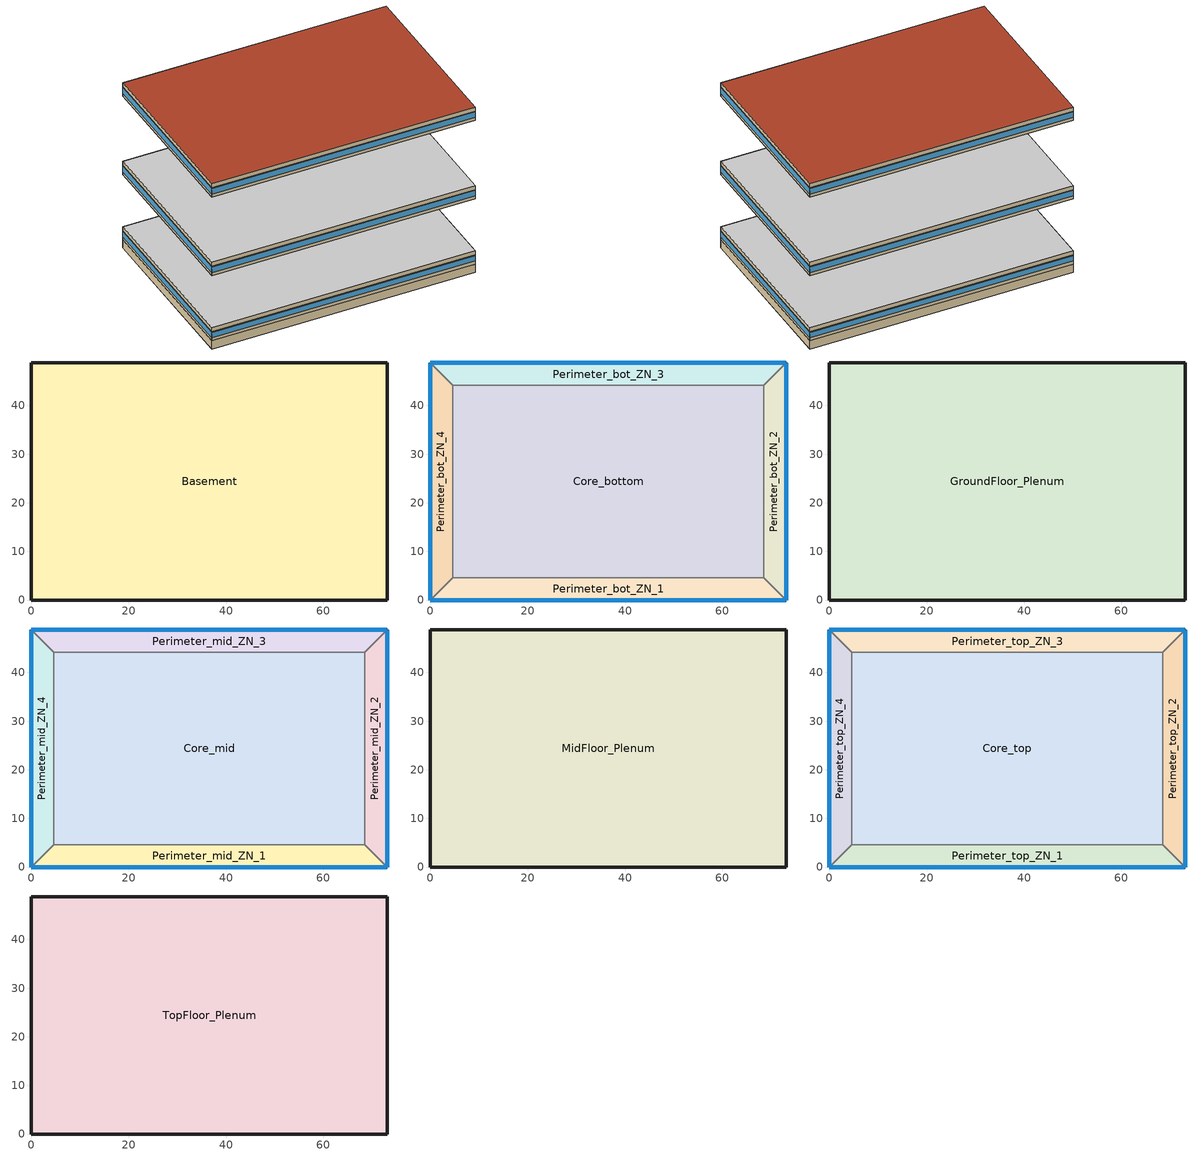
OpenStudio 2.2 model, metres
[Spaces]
Basement
 floor ground: 73.11,48.74 73.11,0 0,0 0,48.74 z-2.44
 wall ground: 0,0 73.11,0 73.11,48.74 0,48.74 0,0 z-2.44:0
Perimeter_bot_ZN_3
 floor to Basement: 73.11,48.74 68.53,44.16 4.57,44.16 0,48.74 z0
 wall outside: 73.11,48.74 0,48.74 z0:2.74
 wall to Perimeter_bot_ZN_4: 0,48.74 4.57,44.16 z0:2.74
 wall to Core_bottom: 4.57,44.16 68.53,44.16 z0:2.74
 wall to Perimeter_bot_ZN_2: 68.53,44.16 73.11,48.74 z0:2.74
 window: 73.11,48.74 0,48.74 z0.91:2.5
Perimeter_bot_ZN_2
 floor to Basement: 73.11,48.74 73.11,0 68.53,4.57 68.53,44.16 z0
 wall outside: 73.11,0 73.11,48.74 z0:2.74
 wall to Perimeter_bot_ZN_1: 68.53,4.57 73.11,0 z0:2.74
 wall to Core_bottom: 68.53,44.16 68.53,4.57 z0:2.74
 window: 73.11,0 73.11,48.74 z0.91:2.5
Perimeter_bot_ZN_4
 floor to Basement: 0,48.74 4.57,44.16 4.57,4.57 0,0 z0
 wall outside: 0,48.74 0,0 z0:2.74
 wall to Perimeter_bot_ZN_1: 0,0 4.57,4.57 z0:2.74
 wall to Core_bottom: 4.57,4.57 4.57,44.16 z0:2.74
 window: 0,48.74 0,0 z0.91:2.5
Core_bottom
 floor to Basement: 68.53,44.16 68.53,4.57 4.57,4.57 4.57,44.16 z0
 wall to Perimeter_bot_ZN_1: 4.57,4.57 68.53,4.57 z0:2.74
Perimeter_bot_ZN_1
 floor to Basement: 68.53,4.57 73.11,0 0,0 4.57,4.57 z0
 wall outside: 0,0 73.11,0 z0:2.74
 window: 0,0 73.11,0 z0.91:2.5
GroundFloor_Plenum
 floor to Perimeter_bot_ZN_1: 68.53,4.57 73.11,0 0,0 4.57,4.57 z2.74
 floor to Perimeter_bot_ZN_3: 73.11,48.74 68.53,44.16 4.57,44.16 0,48.74 z2.74
 floor to Core_bottom: 68.53,44.16 68.53,4.57 4.57,4.57 4.57,44.16 z2.74
 floor to Perimeter_bot_ZN_2: 73.11,48.74 73.11,0 68.53,4.57 68.53,44.16 z2.74
 floor to Perimeter_bot_ZN_4: 0,48.74 4.57,44.16 4.57,4.57 0,0 z2.74
 wall outside: 73.11,0 73.11,48.74 0,48.74 0,0 73.11,0 z2.74:3.96
 ceiling adiabatic: 73.11,0 73.11,48.74 0,48.74 0,0 z3.96
Core_mid
 floor adiabatic: 68.53,44.16 68.53,4.57 4.57,4.57 4.57,44.16 z19.82
 wall to Perimeter_mid_ZN_3: 68.53,44.16 4.57,44.16 z19.82:22.56
 wall to Perimeter_mid_ZN_1: 4.57,4.57 68.53,4.57 z19.82:22.56
 wall to Perimeter_mid_ZN_2: 68.53,4.57 68.53,44.16 z19.82:22.56
 wall to Perimeter_mid_ZN_4: 4.57,44.16 4.57,4.57 z19.82:22.56
Perimeter_mid_ZN_2
 floor adiabatic: 73.11,48.74 73.11,0 68.53,4.57 68.53,44.16 z19.82
 wall outside: 73.11,0 73.11,48.74 z19.82:22.56
 wall to Perimeter_mid_ZN_3: 73.11,48.74 68.53,44.16 z19.82:22.56
 wall to Perimeter_mid_ZN_1: 68.53,4.57 73.11,0 z19.82:22.56
 window: 73.11,0 73.11,48.74 z20.73:22.32
Perimeter_mid_ZN_3
 floor adiabatic: 73.11,48.74 68.53,44.16 4.57,44.16 0,48.74 z19.82
 wall outside: 73.11,48.74 0,48.74 z19.82:22.56
 wall to Perimeter_mid_ZN_4: 0,48.74 4.57,44.16 z19.82:22.56
 window: 73.11,48.74 0,48.74 z20.73:22.32
Perimeter_mid_ZN_1
 floor adiabatic: 68.53,4.57 73.11,0 0,0 4.57,4.57 z19.82
 wall outside: 0,0 73.11,0 z19.82:22.56
 wall to Perimeter_mid_ZN_4: 4.57,4.57 0,0 z19.82:22.56
 window: 0,0 73.11,0 z20.73:22.32
Perimeter_mid_ZN_4
 floor adiabatic: 0,48.74 4.57,44.16 4.57,4.57 0,0 z19.82
 wall outside: 0,48.74 0,0 z19.82:22.56
 window: 0,48.74 0,0 z20.73:22.32
MidFloor_Plenum
 floor to Perimeter_mid_ZN_1: 68.53,4.57 73.11,0 0,0 4.57,4.57 z22.56
 floor to Perimeter_mid_ZN_3: 73.11,48.74 68.53,44.16 4.57,44.16 0,48.74 z22.56
 floor to Perimeter_mid_ZN_2: 73.11,48.74 73.11,0 68.53,4.57 68.53,44.16 z22.56
 floor to Core_mid: 68.53,44.16 68.53,4.57 4.57,4.57 4.57,44.16 z22.56
 floor to Perimeter_mid_ZN_4: 0,48.74 4.57,44.16 4.57,4.57 0,0 z22.56
 wall outside: 0,48.74 0,0 73.11,0 73.11,48.74 0,48.74 z22.56:23.78
 ceiling adiabatic: 73.11,0 73.11,48.74 0,48.74 0,0 z23.78
Perimeter_top_ZN_2
 floor adiabatic: 73.11,48.74 73.11,0 68.53,4.57 68.53,44.16 z43.6
 wall outside: 73.11,0 73.11,48.74 z43.6:46.34
 wall to Perimeter_top_ZN_3: 73.11,48.74 68.53,44.16 z43.6:46.34
 wall to Core_top: 68.53,44.16 68.53,4.57 z43.6:46.34
 wall to Perimeter_top_ZN_1: 68.53,4.57 73.11,0 z43.6:46.34
 window: 73.11,0 73.11,48.74 z44.51:46.1
Perimeter_top_ZN_4
 floor adiabatic: 0,48.74 4.57,44.16 4.57,4.57 0,0 z43.6
 wall outside: 0,48.74 0,0 z43.6:46.34
 wall to Core_top: 4.57,4.57 4.57,44.16 z43.6:46.34
 wall to Perimeter_top_ZN_1: 0,0 4.57,4.57 z43.6:46.34
 wall to Perimeter_top_ZN_3: 4.57,44.16 0,48.74 z43.6:46.34
 window: 0,48.74 0,0 z44.51:46.1
Perimeter_top_ZN_3
 floor adiabatic: 73.11,48.74 68.53,44.16 4.57,44.16 0,48.74 z43.6
 wall outside: 73.11,48.74 0,48.74 z43.6:46.34
 wall to Core_top: 4.57,44.16 68.53,44.16 z43.6:46.34
 window: 73.11,48.74 0,48.74 z44.51:46.1
Perimeter_top_ZN_1
 floor adiabatic: 68.53,4.57 73.11,0 0,0 4.57,4.57 z43.6
 wall outside: 0,0 73.11,0 z43.6:46.34
 wall to Core_top: 68.53,4.57 4.57,4.57 z43.6:46.34
 window: 0,0 73.11,0 z44.51:46.1
Core_top
 floor adiabatic: 68.53,44.16 68.53,4.57 4.57,4.57 4.57,44.16 z43.6
TopFloor_Plenum
 floor to Core_top: 68.53,44.16 68.53,4.57 4.57,4.57 4.57,44.16 z46.34
 floor to Perimeter_top_ZN_3: 73.11,48.74 68.53,44.16 4.57,44.16 0,48.74 z46.34
 floor to Perimeter_top_ZN_2: 73.11,48.74 73.11,0 68.53,4.57 68.53,44.16 z46.34
 floor to Perimeter_top_ZN_1: 68.53,4.57 73.11,0 0,0 4.57,4.57 z46.34
 floor to Perimeter_top_ZN_4: 0,48.74 4.57,44.16 4.57,4.57 0,0 z46.34
 wall outside: 73.11,0 73.11,48.74 0,48.74 0,0 73.11,0 z46.34:47.56
 roof outside: 73.11,0 73.11,48.74 0,48.74 0,0 z47.56
[Site]
USA TX-HOUSTON: Latitude {deg}=29.97; Longitude {deg}=-95.37; Time Zone {hr}=-6; Elevation {m}=33; Terrain=City
[Building]
DOE Reference LargeOffice: North Axis {deg}=0; Standards Number of Stories=13; Standards Number of Above Ground Stories=12; Standards Building Type=LargeOffice
[ClimateZones]
Climate Zone Institution Name 1=ASHRAE; Climate Zone Document Name 1=ANSI/ASHRAE Standard 169; Climate Zone Document Year 1=2006; Climate Zone Institution Name 2=CEC; Climate Zone Document Name 2=California Climate Zone Descriptions; Climate Zone Document Year 2=1995
[Space]
Name | Space Type | Building Story | Thermal Zone | Part of Total Floor Area
Perimeter_bot_ZN_2 | Office WholeBuilding - Lg Office | Building Story 1 | TZ-Perimeter_bot_ZN_2 | Yes
Perimeter_mid_ZN_3 | Office WholeBuilding - Lg Office | Building Story 2 | TZ-Perimeter_mid_ZN_3 | Yes
Perimeter_top_ZN_2 | Office WholeBuilding - Lg Office | Building Story 3 | TZ-Perimeter_top_ZN_2 | Yes
Core_mid | Office WholeBuilding - Lg Office | Building Story 2 | TZ-Core_mid | Yes
Perimeter_bot_ZN_1 | Office WholeBuilding - Lg Office | Building Story 1 | TZ-Perimeter_bot_ZN_1 | Yes
Perimeter_bot_ZN_3 | Office WholeBuilding - Lg Office | Building Story 1 | TZ-Perimeter_bot_ZN_3 | Yes
Core_bottom | Office WholeBuilding - Lg Office | Building Story 1 | TZ-Core_bottom | Yes
Perimeter_top_ZN_4 | Office WholeBuilding - Lg Office | Building Story 3 | TZ-Perimeter_top_ZN_4 | Yes
Perimeter_bot_ZN_4 | Office WholeBuilding - Lg Office | Building Story 1 | TZ-Perimeter_bot_ZN_4 | Yes
GroundFloor_Plenum | Plenum |  | TZ-GroundFloor_Plenum | No
Perimeter_mid_ZN_2 | Office WholeBuilding - Lg Office | Building Story 2 | TZ-Perimeter_mid_ZN_2 | Yes
Core_top | Office WholeBuilding - Lg Office | Building Story 3 | TZ-Core_top | Yes
Basement | Office WholeBuilding - Lg Office | Basement Story 1 | TZ-Basement | Yes
Perimeter_top_ZN_3 | Office WholeBuilding - Lg Office | Building Story 3 | TZ-Perimeter_top_ZN_3 | Yes
Perimeter_top_ZN_1 | Office WholeBuilding - Lg Office | Building Story 3 | TZ-Perimeter_top_ZN_1 | Yes
Perimeter_mid_ZN_1 | Office WholeBuilding - Lg Office | Building Story 2 | TZ-Perimeter_mid_ZN_1 | Yes
TopFloor_Plenum | Plenum |  | TZ-TopFloor_Plenum | No
MidFloor_Plenum | Plenum |  | TZ-MidFloor_Plenum | No
Perimeter_mid_ZN_4 | Office WholeBuilding - Lg Office | Building Story 2 | TZ-Perimeter_mid_ZN_4 | Yes
[BuildingStory]
Name | Nominal Z Coordinate {m}
Basement Story 1 | -2.239
Building Story 1 | 0
Building Story 2 | 19.816
Building Story 3 | 43.5952
[ThermalZone] Use Ideal Air Loads=No
Name | Multiplier
TZ-Core_mid; TZ-MidFloor_Plenum; TZ-Perimeter_mid_ZN_1; TZ-Perimeter_mid_ZN_2; TZ-Perimeter_mid_ZN_3; TZ-Perimeter_mid_ZN_4 | 10
TZ-Perimeter_top_ZN_3; TZ-Perimeter_bot_ZN_3; TZ-Perimeter_bot_ZN_1; TZ-Core_bottom; TZ-GroundFloor_Plenum; TZ-Perimeter_bot_ZN_2; TZ-Perimeter_bot_ZN_4; TZ-Perimeter_top_ZN_2; TZ-TopFloor_Plenum; TZ-Perimeter_top_ZN_4; TZ-Basement; TZ-Core_top; TZ-Perimeter_top_ZN_1
[Sizing:Zone] Zone Cooling Design Supply Air Temperature Input Method=SupplyAirTemperature; Zone Cooling Design Supply Air Temperature {C}=14; Zone Cooling Design Supply Air Temperature Difference {deltaC}=11.11; Zone Heating Design Supply Air Temperature Input Method=SupplyAirTemperature; Zone Heating Design Supply Air Temperature {C}=40; Zone Heating Design Supply Air Temperature Difference {deltaC}=11.11; Zone Cooling Design Supply Air Humidity Ratio {kg-H2O/kg-air}=0.0085; Zone Heating Design Supply Air Humidity Ratio {kg-H2O/kg-air}=0.008; Cooling Design Air Flow Method=DesignDay; Heating Design Air Flow Method=DesignDay; Account for Dedicated Outdoor Air System=No; Dedicated Outdoor Air System Control Strategy=NeutralSupplyAir; Dedicated Outdoor Air Low Setpoint Temperature for Design {C}=autosize; Dedicated Outdoor Air High Setpoint Temperature for Design {C}=autosize
TZ-Core_mid; TZ-MidFloor_Plenum; TZ-Perimeter_mid_ZN_1; TZ-Perimeter_mid_ZN_2; TZ-Perimeter_mid_ZN_3; TZ-Perimeter_mid_ZN_4; TZ-Perimeter_top_ZN_3; TZ-Perimeter_bot_ZN_3; TZ-Perimeter_bot_ZN_1; TZ-Core_bottom; TZ-GroundFloor_Plenum; TZ-Perimeter_bot_ZN_2; TZ-Perimeter_bot_ZN_4; TZ-Perimeter_top_ZN_2; TZ-TopFloor_Plenum; TZ-Perimeter_top_ZN_4; TZ-Basement; TZ-Core_top; TZ-Perimeter_top_ZN_1
[SpaceType]
Name | Standards Building Type | Standards Space Type
Office WholeBuilding - Lg Office | Office | office
Plenum |  | plenum
